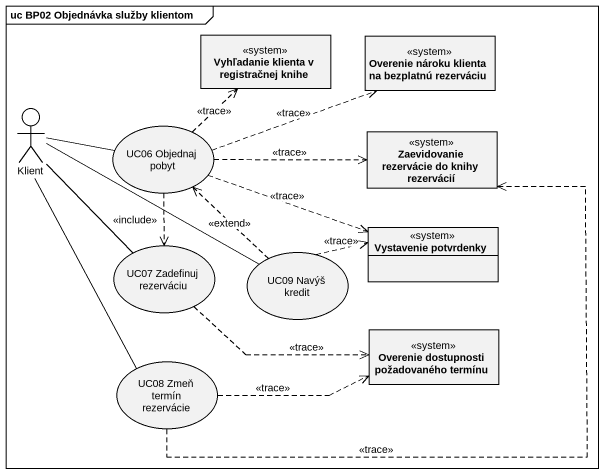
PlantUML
@startuml
mainframe uc BP02 Objednávka služby klientom
allowmixing
hide circle
hide empty members
class "Vyhľadanie klienta v registračnej knihe" as Vyhľadanie_klienta_v <<system>>
class "Overenie nároku klienta na bezplatnú rezerváciu" as Overenie_nároku_klienta_na <<system>>
actor Klient
usecase "UC06 Objednaj pobyt" as UC06_Objednaj_pobyt
class "Zaevidovanie rezervácie do knihy rezervácií" as Zaevidovanie_rezervácie_do <<system>>
usecase "UC07 Zadefinuj rezerváciu" as UC07_Zadefinuj_rezerváciu
class "Vystavenie potvrdenky" as Vystavenie_potvrdenky <<system>>
usecase "UC09 Navýš kredit" as UC09_Navýš_kredit
class "Overenie dostupnosti požadovaného termínu" as Overenie_dostupnosti <<system>>
usecase "UC08 Zmeň termín rezervácie" as UC08_Zmeň_termín_rezervácie
Klient -right- UC06_Objednaj_pobyt
Klient -- UC07_Zadefinuj_rezerváciu
Klient -right- UC09_Navýš_kredit
Klient -- UC08_Zmeň_termín_rezervácie
UC06_Objednaj_pobyt .up.> Vyhľadanie_klienta_v : <<trace>>
UC06_Objednaj_pobyt .right.> Overenie_nároku_klienta_na : <<trace>>
UC06_Objednaj_pobyt .right.> Zaevidovanie_rezervácie_do : <<trace>>
UC06_Objednaj_pobyt ..> UC07_Zadefinuj_rezerváciu : <<include>>
UC06_Objednaj_pobyt .right.> Vystavenie_potvrdenky : <<trace>>
UC07_Zadefinuj_rezerváciu .right.> Overenie_dostupnosti : <<trace>>
UC09_Navýš_kredit .up.> UC06_Objednaj_pobyt : <<extend>>
UC09_Navýš_kredit .right.> Vystavenie_potvrdenky : <<trace>>
UC08_Zmeň_termín_rezervácie .up.> Zaevidovanie_rezervácie_do : <<trace>>
UC08_Zmeň_termín_rezervácie .right.> Overenie_dostupnosti : <<trace>>
@enduml
